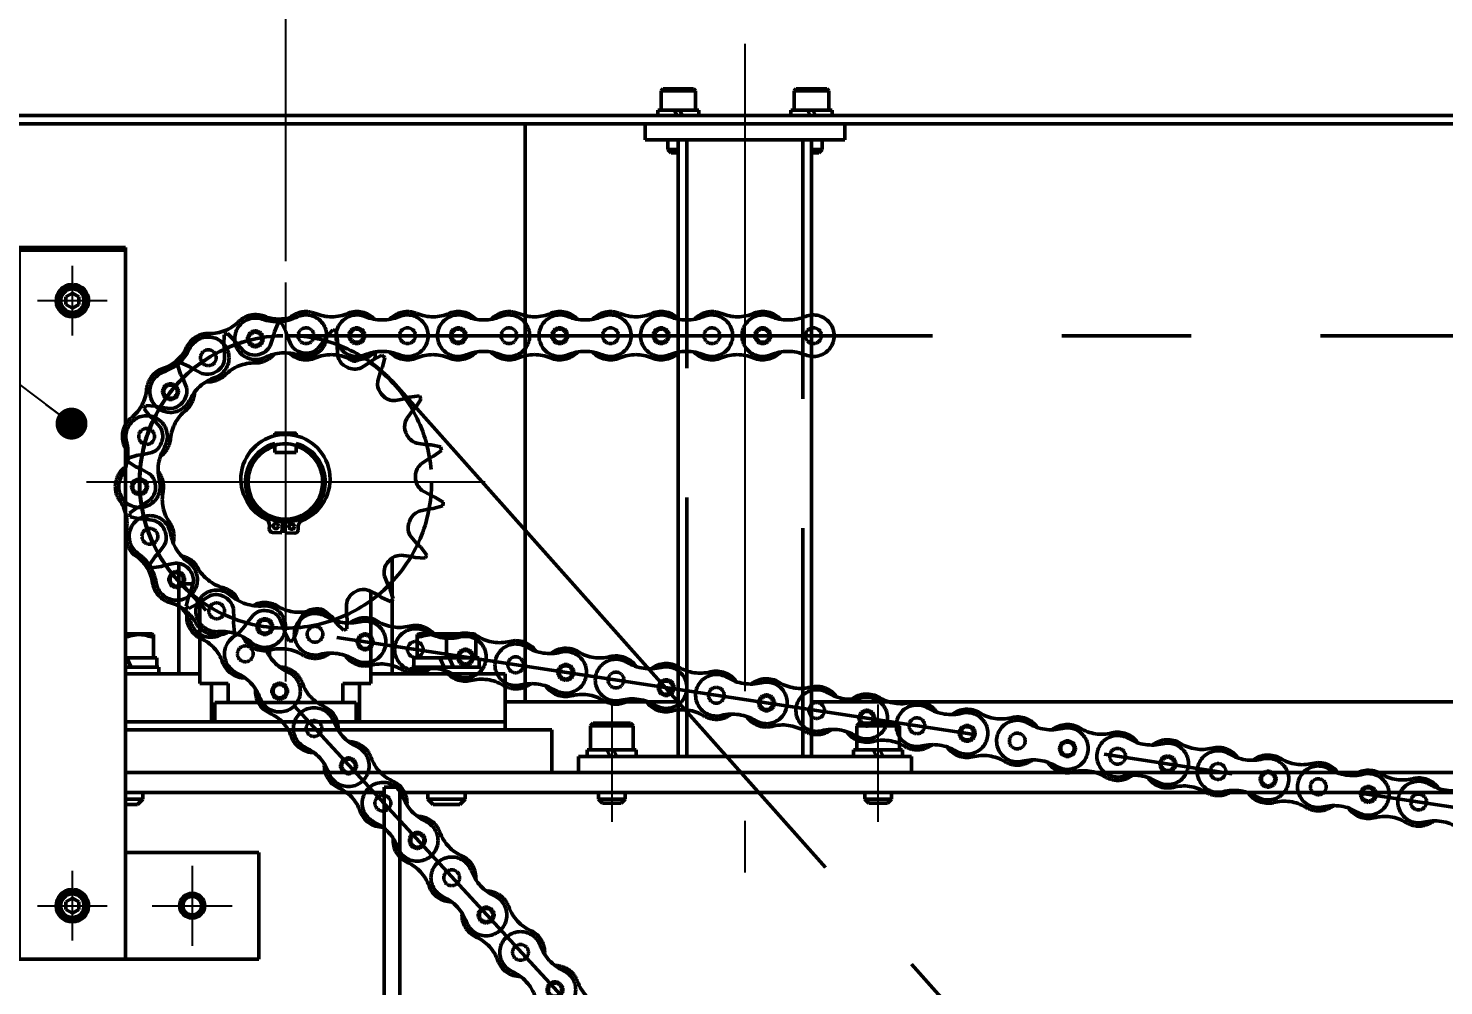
# Model space of a CAD drawing. Header units: millimetres. Extents: x -993 to 13147, y -7260 to 4342.
# Drawn here: x 4308 to 4839, y -6016 to -5657 of the extents above; entities that cross this region are included whole.
import ezdxf

# ---------------------------------------------------------------- set-up
doc = ezdxf.new("R2010")
doc.units = ezdxf.units.MM
doc.header["$LTSCALE"] = 7.649257
for name, pattern in [('CENTER', [50.8, 31.75, -6.35, 6.35, -6.35]), ('DASHED', [19.05, 12.7, -6.35]), ('PHANTOM', [63.5, 31.75, -6.35, 6.35, -6.35, 6.35, -6.35])]:
    doc.linetypes.add(name, pattern=pattern)
for name, color, linetype in [('NoLayerName_001', 7, 'Continuous'), ('NoLayerName_002', 7, 'Continuous'), ('NoLayerName_003', 7, 'Continuous')]:
    doc.layers.add(name, color=color, linetype=linetype)
doc.styles.get("Standard").update_dxf_attribs({"font": 'txt', "bigfont": 'extfont2'})
doc.dimstyles.get("Standard").update_dxf_attribs({"dimtxt": 2.5, "dimasz": 2.5, "dimexe": 1.25, "dimexo": 0.625, "dimtad": 1, "dimzin": 0, "dimdsep": 46, "dimtxsty": 'Standard', "dimcen": 2.5, "dimadec": 0, "dimazin": 0, "dimtfac": 0.75, "dimtmove": 0, "dimatfit": 3, "dimfxl": 1, "dimarcsym": 0})

# ---------------------------------------------------------------- blocks, each defined once
blk = doc.blocks.new('_OPEN30')
at = {"color": 0, "linetype": 'ByBlock', "lineweight": -2}
for p, q in [((-1, 0.267949), (0, 0)), ((0, 0), (-1, -0.267949)), ((0, 0), (-1, 0))]:
    blk.add_line(p, q, dxfattribs=at)
blk = doc.blocks.new('*D1586')
at = {"layer": 'Defpoints', "color": 0}
for p in [(4404.55, -5493.27), (4404.55, -5752.44), (5404.59, -5752.44)]:
    blk.add_point(p, dxfattribs=at)
at = {"layer": 'NoLayerName_001', "color": 0, "linetype": 'Continuous', "lineweight": 25}
for p, q in [((4404.55, -5744.44), (4404.55, -5485.27)), ((5404.59, -5744.44), (5404.59, -5485.27)), ((5380.59, -5493.27), (4428.55, -5493.27))]:
    blk.add_line(p, q, dxfattribs=at)
at = {"layer": 'NoLayerName_001', "color": 0, "lineweight": 25, "xscale": 24, "yscale": 24, "zscale": 24, "rotation": 180}
blk.add_blockref('_OPEN30', (4404.55, -5493.27), dxfattribs=at)
at = {"layer": 'NoLayerName_001', "color": 0, "lineweight": 25, "xscale": 24, "yscale": 24, "zscale": 24}
blk.add_blockref('_OPEN30', (5404.59, -5493.27), dxfattribs=at)
at = {"layer": 'NoLayerName_001', "color": 2, "lineweight": 50, "insert": (4904.57, -5461.27), "char_height": 48, "attachment_point": 5}
blk.add_mtext('\\W0.8000;\\T0.8750;1000', dxfattribs=at)
blk = doc.blocks.new('*D1587')
at = {"layer": 'Defpoints', "color": 0}
for p in [(4404.55, -5575.87), (4404.55, -5752.44), (4871.51, -6268.7)]:
    blk.add_point(p, dxfattribs=at)
at = {"layer": 'NoLayerName_001', "color": 0, "linetype": 'Continuous', "lineweight": 25}
for p, q in [((4404.55, -5744.44), (4404.55, -5567.87)), ((4871.51, -6260.7), (4871.51, -5567.87)), ((4847.51, -5575.87), (4428.55, -5575.87))]:
    blk.add_line(p, q, dxfattribs=at)
at = {"layer": 'NoLayerName_001', "color": 0, "lineweight": 25, "xscale": 24, "yscale": 24, "zscale": 24, "rotation": 180}
blk.add_blockref('_OPEN30', (4404.55, -5575.87), dxfattribs=at)
at = {"layer": 'NoLayerName_001', "color": 0, "lineweight": 25, "xscale": 24, "yscale": 24, "zscale": 24}
blk.add_blockref('_OPEN30', (4871.51, -5575.87), dxfattribs=at)
at = {"layer": 'NoLayerName_001', "color": 2, "lineweight": 50, "insert": (4638.03, -5531.29), "char_height": 48, "attachment_point": 5}
blk.add_mtext('\\W0.8000;\\T0.8750;(467)', dxfattribs=at)
blk = doc.blocks.new('JZB_0811')
at = {"layer": 'NoLayerName_001', "color": 7, "linetype": 'Continuous', "lineweight": 50}
for p, q in [((5.72, 12.19), (5.72, 11.09)), ((6.48, 12.19), (6.48, 11.09)), ((7.22, 12.1), (7.22, 10.97))]:
    blk.add_line(p, q, dxfattribs=at)
blk.add_arc((6.1, 6.1), 6.1, 93.6111, 86.3889, dxfattribs=at)
blk = doc.blocks.new('JZB_0812')
at = {"layer": 'NoLayerName_001', "color": 7, "linetype": 'Continuous', "lineweight": 50}
for p, q in [((5, 7.86), (2.52, 6.43)), ((2.52, 6.43), (2.52, 3.57)), ((7.48, 6.43), (5, 7.86)), ((7.48, 3.57), (7.48, 6.43)), ((2.52, 3.57), (5, 2.14)), ((5, 2.14), (7.48, 3.57))]:
    blk.add_line(p, q, dxfattribs=at)
for radius in [5, 4.4]:
    blk.add_circle((5, 5), radius, dxfattribs=at)
blk = doc.blocks.new('JZB_0825')
at = {"layer": 'NoLayerName_001', "color": 7, "linetype": 'Continuous', "lineweight": 50}
for p, q in [((25, 237.3), (25, 243.3)), ((25, 243.3), (100, 243.3)), ((100, 243.3), (100, 237.3)), ((25, 237.3), (100, 237.3)), ((37.5, 6), (37.5, 237.3)), ((87.5, 237.3), (87.5, 6)), ((0, 0), (0, 6)), ((125, 6), (0, 6)), ((125, 6), (125, 0))]:
    blk.add_line(p, q, dxfattribs=at)
at = {"layer": 'NoLayerName_001', "color": 3, "linetype": 'DASHED', "lineweight": 50}
for p, q in [((40.7, 6), (40.7, 237.3)), ((84.3, 237.3), (84.3, 6))]:
    blk.add_line(p, q, dxfattribs=at)
blk = doc.blocks.new('JZB_0826')
at = {"layer": 'NoLayerName_001', "color": 7, "linetype": 'Continuous', "lineweight": 50}
for q in [(0, 3), (142.5, 0)]:
    blk.add_line((142.5, 3), q, dxfattribs=at)
blk = doc.blocks.new('JZB_0828')
at = {"layer": 'NoLayerName_001', "color": 7, "linetype": 'Continuous', "lineweight": 50}
for p, q in [((0, 2.5), (0, 0)), ((7.34, 2.5), (0, 2.5)), ((8.56, 0), (7.34, 2.5)), ((18.4, 2.5), (9.84, 2.5)), ((9.84, 2.5), (11.06, 0)), ((18.4, 0), (18.4, 2.5))]:
    blk.add_line(p, q, dxfattribs=at)
blk = doc.blocks.new('JZB_0829')
at = {"layer": 'NoLayerName_001', "color": 7, "linetype": 'Continuous', "lineweight": 50}
for p, q in [((0, 2.5), (0, 0)), ((7.34, 2.5), (0, 2.5)), ((8.56, 0), (7.34, 2.5)), ((18.4, 2.5), (9.84, 2.5)), ((9.84, 2.5), (11.06, 0)), ((18.4, 0), (18.4, 2.5))]:
    blk.add_line(p, q, dxfattribs=at)
blk = doc.blocks.new('JZB_0830')
at = {"layer": 'NoLayerName_001', "color": 7, "linetype": 'Continuous', "lineweight": 50}
for p, q in [((1, 30), (0, 29)), ((16, 29), (0, 29)), ((0, 29), (0, 20)), ((15, 30), (1, 30)), ((16, 29), (15, 30)), ((16, 20), (16, 29)), ((6.14, 20), (8.64, 20)), ((3, 3.78), (3, 1.5)), ((13, 1.5), (3, 1.5)), ((3, 1.5), (4.5, 0)), ((11.5, 0), (4.5, 0)), ((11.5, 0), (13, 1.5)), ((13, 1.5), (13, 3.78))]:
    blk.add_line(p, q, dxfattribs=at)
blk = doc.blocks.new('JZB_0831')
at = {"layer": 'NoLayerName_001', "color": 7, "linetype": 'Continuous', "lineweight": 50}
for p, q in [((1, 30), (0, 29)), ((16, 29), (0, 29)), ((0, 29), (0, 20)), ((15, 30), (1, 30)), ((16, 29), (15, 30)), ((16, 20), (16, 29)), ((6.14, 20), (8.64, 20)), ((3, 3.78), (3, 1.5)), ((13, 1.5), (3, 1.5)), ((3, 1.5), (4.5, 0)), ((11.5, 0), (4.5, 0)), ((11.5, 0), (13, 1.5)), ((13, 1.5), (13, 3.78))]:
    blk.add_line(p, q, dxfattribs=at)
blk = doc.blocks.new('JZB_0834')
at = {"layer": 'NoLayerName_001', "color": 7, "linetype": 'Continuous', "lineweight": 50}
for p, q in [((0, 3.5), (11.35, 3.5)), ((0, 3.5), (1.71, 0)), ((11.35, 0), (11.35, 3.5))]:
    blk.add_line(p, q, dxfattribs=at)
blk = doc.blocks.new('JZB_0835')
at = {"layer": 'NoLayerName_001', "color": 7, "linetype": 'Continuous', "lineweight": 50}
for p, q in [((12.5, 2.5), (0, 2.5)), ((12.5, 0), (12.5, 2.5))]:
    blk.add_line(p, q, dxfattribs=at)
blk = doc.blocks.new('JZB_0836')
at = {"layer": 'NoLayerName_001', "color": 7, "linetype": 'Continuous', "lineweight": 50}
for p, q in [((0, 3.5), (0, 0)), ((0, 3.5), (1.25, 3.5)), ((11.35, 0), (9.65, 3.5)), ((13.15, 3.5), (14.85, 0)), ((23.25, 3.5), (24.5, 3.5)), ((24.5, 0), (24.5, 3.5))]:
    blk.add_line(p, q, dxfattribs=at)
blk = doc.blocks.new('JZB_0837')
at = {"layer": 'NoLayerName_001', "color": 7, "linetype": 'Continuous', "lineweight": 50}
for p, q in [((26, 2.5), (0, 2.5)), ((0, 2.5), (0, 0)), ((26, 0), (26, 2.5))]:
    blk.add_line(p, q, dxfattribs=at)
blk = doc.blocks.new('JZB_0838')
at = {"layer": 'NoLayerName_001', "color": 7, "linetype": 'Continuous', "lineweight": 50}
for p, q in [((0.5, 64), (0, 63.71)), ((0.5, 64), (21.5, 64)), ((22, 63.71), (21.5, 64)), ((0, 63.71), (0, 55)), ((11, 55), (11, 62.73)), ((22, 63.71), (22, 55)), ((0, 55), (22, 55)), ((4, 4.28), (4, 2)), ((18, 2), (4, 2)), ((4, 2), (6, 0)), ((16, 0), (18, 2)), ((18, 2), (18, 4.28)), ((16, 0), (6, 0))]:
    blk.add_line(p, q, dxfattribs=at)
at = {"layer": 'NoLayerName_001', "color": 7, "linetype": 'Continuous', "lineweight": 50, "start_tangent": (0.986522, 0.163628), "end_tangent": (0.982196, -0.187857)}
for points in [[(0, 62.73), (5.89, 63.71), (11, 62.73)], [(11, 62.73), (16.89, 63.71), (22, 62.73)]]:
    blk.add_spline(points, degree=3, dxfattribs=at)
blk = doc.blocks.new('JZB_0839')
at = {"layer": 'NoLayerName_001', "color": 7, "linetype": 'Continuous', "lineweight": 50}
for p, q in [((0.5, 64), (10.5, 64)), ((11, 63.71), (10.5, 64)), ((11, 55), (11, 63.71)), ((0.5, 55), (0.9, 55)), ((7, 2), (0.5, 2)), ((5, 0), (7, 2)), ((7, 2), (7, 4.28)), ((0.5, 0), (5, 0))]:
    blk.add_line(p, q, dxfattribs=at)
at = {"layer": 'NoLayerName_001', "color": 7, "linetype": 'Continuous', "lineweight": 50, "start_tangent": (0.986522, 0.163628), "end_tangent": (0.982196, -0.187857)}
blk.add_spline([(0, 62.73), (5.89, 63.71), (11, 62.73)], degree=3, dxfattribs=at)
blk = doc.blocks.new('JZB_0848')
at = {"layer": 'NoLayerName_001', "color": 7, "linetype": 'Continuous', "lineweight": 50}
for p, q in [((5.72, 12.19), (5.72, 11.09)), ((6.48, 12.19), (6.48, 11.09)), ((7.22, 12.1), (7.22, 10.97))]:
    blk.add_line(p, q, dxfattribs=at)
blk.add_arc((6.1, 6.1), 6.1, 93.6111, 86.3889, dxfattribs=at)
blk = doc.blocks.new('JZB_0849')
at = {"layer": 'NoLayerName_001', "color": 7, "linetype": 'Continuous', "lineweight": 50}
for p, q in [((5, 7.86), (2.52, 6.43)), ((2.52, 6.43), (2.52, 3.57)), ((7.48, 6.43), (5, 7.86)), ((7.48, 3.57), (7.48, 6.43)), ((2.52, 3.57), (5, 2.14)), ((5, 2.14), (7.48, 3.57))]:
    blk.add_line(p, q, dxfattribs=at)
for radius in [5, 4.4]:
    blk.add_circle((5, 5), radius, dxfattribs=at)
blk = doc.blocks.new('JZB_0850')
at = {"layer": 'NoLayerName_001', "color": 7, "linetype": 'Continuous', "lineweight": 50}
for p, q in [((10, 267), (10, 0)), ((10, 267), (50, 267)), ((50, 266), (10, 266)), ((50, 267), (50, 0)), ((0, 0), (0, 40)), ((0, 40), (10, 40)), ((50, 40), (100, 40)), ((100, 40), (100, 0)), ((100, 0), (0, 0))]:
    blk.add_line(p, q, dxfattribs=at)
blk = doc.blocks.new('JZB_0851')
at = {"layer": 'NoLayerName_001', "color": 7, "linetype": 'Continuous', "lineweight": 50}
for p, q in [((210, 783.5), (50, 783.5)), ((210, 767.5), (210, 783.5)), ((690, 767.5), (50, 767.5)), ((147, 760), (50, 760)), ((147, 673.03), (147, 761.97)), ((153, 761.97), (147, 761.97)), ((153, 673.03), (153, 761.97)), ((690, 760), (153, 760))]:
    blk.add_line(p, q, dxfattribs=at)
blk = doc.blocks.new('JZB_0854')
at = {"layer": 'NoLayerName_001', "color": 7, "linetype": 'Continuous', "lineweight": 50}
blk.add_circle((3.5, 3.5), 3.5, dxfattribs=at)
blk = doc.blocks.new('JZB_0863')
at = {"layer": 'NoLayerName_001', "color": 7, "linetype": 'Continuous', "lineweight": 50}
for p, q in [((0, 220), (1442.63, 220)), ((0, 216.8), (245, 216.8)), ((200, 216.8), (200, 0)), ((900, 216.8), (320, 216.8)), ((257.5, 0), (192.5, 0)), ((307.5, 0), (690, 0))]:
    blk.add_line(p, q, dxfattribs=at)
blk = doc.blocks.new('JZB_0868')
at = {"layer": 'NoLayerName_001', "color": 7, "linetype": 'Continuous', "lineweight": 50}
for p, q in [((0.8, 24), (0, 23.2)), ((13, 23.2), (0, 23.2)), ((0, 23.2), (0, 16)), ((12.2, 24), (0.8, 24)), ((13, 23.2), (12.2, 24)), ((13, 16), (13, 23.2)), ((5.01, 16), (7.01, 16)), ((10.5, 1.25), (6.5, 1.25)), ((6.5, 0), (9.25, 0)), ((9.25, 0), (10.5, 1.25)), ((10.5, 1.25), (10.5, 4.8))]:
    blk.add_line(p, q, dxfattribs=at)
blk = doc.blocks.new('JZB_0869')
at = {"layer": 'NoLayerName_001', "color": 7, "linetype": 'Continuous', "lineweight": 50}
for p, q in [((0, 2), (0, 0)), ((6.21, 2), (0, 2)), ((7.19, 0), (6.21, 2)), ((15.4, 2), (8.21, 2)), ((8.21, 2), (9.19, 0)), ((15.4, 0), (15.4, 2))]:
    blk.add_line(p, q, dxfattribs=at)
blk = doc.blocks.new('JZB_0870')
at = {"layer": 'NoLayerName_001', "color": 7, "linetype": 'Continuous', "lineweight": 50}
for p, q in [((0.8, 24), (0, 23.2)), ((13, 23.2), (0, 23.2)), ((0, 23.2), (0, 16)), ((12.2, 24), (0.8, 24)), ((13, 23.2), (12.2, 24)), ((13, 16), (13, 23.2)), ((5.01, 16), (7.01, 16)), ((2.5, 4.8), (2.5, 1.25)), ((6.5, 1.25), (2.5, 1.25)), ((2.5, 1.25), (3.75, 0)), ((3.75, 0), (6.5, 0))]:
    blk.add_line(p, q, dxfattribs=at)
blk = doc.blocks.new('JZB_0871')
at = {"layer": 'NoLayerName_001', "color": 7, "linetype": 'Continuous', "lineweight": 50}
for p, q in [((0, 2), (0, 0)), ((6.21, 2), (0, 2)), ((7.19, 0), (6.21, 2)), ((15.4, 2), (8.21, 2)), ((8.21, 2), (9.19, 0)), ((15.4, 0), (15.4, 2))]:
    blk.add_line(p, q, dxfattribs=at)
blk = doc.blocks.new('JZB_0872')
at = {"layer": 'NoLayerName_003', "color": 7, "linetype": 'Continuous', "lineweight": 50}
for p, q in [((55.08, 115.97), (56.47, 119.39)), ((57.8, 119.43), (59.44, 116.12)), ((36.09, 111.15), (36.23, 114.84)), ((37.47, 115.34), (40.13, 112.79)), ((40.13, 112.79), (40.96, 111.62)), ((40.96, 111.62), (43.71, 108.67)), ((53.49, 110.75), (54.79, 114.57)), ((54.79, 114.57), (55.08, 115.97)), ((59.44, 116.12), (59.82, 114.74)), ((59.82, 114.74), (61.39, 111.03)), ((71.29, 109.64), (73.82, 112.78)), ((73.82, 112.78), (74.57, 114)), ((74.57, 114), (77.05, 116.74)), ((78.32, 116.32), (78.72, 112.65)), ((78.72, 112.65), (78.6, 111.23)), ((36.3, 109.74), (36.09, 111.15)), ((36.38, 105.71), (36.3, 109.74)), ((43.71, 108.67), (44.95, 107.87)), ((48.81, 107.42), (49.34, 107.53)), ((61.39, 111.03), (62.28, 109.86)), ((65.75, 108.11), (66.29, 108.03)), ((78.6, 111.23), (78.81, 107.2)), ((78.81, 107.2), (79.25, 105.8)), ((92.21, 105.49), (95.47, 107.21)), ((96.53, 106.39), (95.65, 102.8)), ((19.89, 100.13), (18.77, 103.64)), ((19.76, 104.54), (23.14, 103.05)), ((23.14, 103.05), (24.31, 102.24)), ((24.31, 102.24), (27.9, 100.4)), ((33.12, 100.97), (33.59, 101.26)), ((81.91, 102.97), (82.39, 102.71)), ((87.64, 102.51), (91.09, 104.6)), ((91.09, 104.6), (92.21, 105.49)), ((95.05, 101.5), (93.87, 97.65)), ((95.65, 102.8), (95.05, 101.5)), ((20.58, 98.87), (19.89, 100.13)), ((22.03, 95.11), (20.58, 98.87)), ((27.9, 100.4), (29.34, 100.08)), ((93.87, 97.65), (93.8, 96.17)), ((95.33, 92.61), (95.7, 92.2)), ((100.57, 90.22), (104.52, 91)), ((104.52, 91), (105.87, 91.45)), ((105.87, 91.45), (109.53, 91.95)), ((110.24, 90.82), (108.19, 87.75)), ((8.45, 84.23), (6.18, 87.15)), ((6.81, 88.33), (10.49, 88.09)), ((10.49, 88.09), (11.88, 87.73)), ((11.88, 87.73), (15.88, 87.23)), ((15.88, 87.23), (17.34, 87.42)), ((20.59, 89.55), (20.93, 89.98)), ((107.19, 86.73), (104.76, 83.52)), ((108.19, 87.75), (107.19, 86.73)), ((9.52, 83.29), (8.45, 84.23)), ((12.17, 80.25), (9.52, 83.29)), ((104.76, 83.52), (104.19, 82.16)), ((12.72, 74.53), (12.89, 75.05)), ((104.41, 78.28), (104.61, 77.77)), ((0.19, 68.67), (3.73, 69.7)), ((3.73, 69.7), (5.15, 69.84)), ((5.15, 69.84), (9.08, 70.74)), ((9.08, 70.74), (10.39, 71.42)), ((108.51, 74.25), (112.49, 73.63)), ((112.49, 73.63), (113.92, 73.59)), ((114.83, 69.32), (113.54, 68.71)), ((113.92, 73.59), (117.53, 72.81)), ((117.8, 71.5), (114.83, 69.32)), ((3.12, 65.38), (0, 67.35)), ((4.46, 64.86), (3.12, 65.38)), ((7.98, 62.91), (4.46, 64.86)), ((110.15, 66.52), (109.15, 65.43)), ((113.54, 68.71), (110.15, 66.52)), ((108.03, 61.71), (108.05, 61.16)), ((8.34, 52.92), (9.34, 54)), ((10.46, 57.72), (10.44, 58.27)), ((110.5, 56.52), (114.03, 54.58)), ((114.03, 54.58), (115.36, 54.05)), ((115.36, 54.05), (118.49, 52.09)), ((0.69, 47.93), (3.66, 50.11)), ((3.66, 50.11), (4.95, 50.73)), ((4.95, 50.73), (8.34, 52.92)), ((109.41, 48.7), (108.1, 48.02)), ((113.34, 49.6), (109.41, 48.7)), ((114.76, 49.73), (113.34, 49.6)), ((118.3, 50.77), (114.76, 49.73)), ((4.57, 45.84), (0.96, 46.62)), ((6, 45.81), (4.57, 45.84)), ((9.98, 45.19), (6, 45.81)), ((105.77, 44.91), (105.6, 44.38)), ((13.73, 35.91), (14.3, 37.28)), ((14.08, 41.15), (13.88, 41.66)), ((106.32, 39.18), (108.97, 36.15)), ((10.3, 31.68), (11.3, 32.7)), ((11.3, 32.7), (13.73, 35.91)), ((102.61, 32.2), (101.15, 32.01)), ((106.61, 31.71), (102.61, 32.2)), ((108.97, 36.15), (110.04, 35.2)), ((110.04, 35.2), (112.31, 32.28)), ((8.25, 28.61), (10.3, 31.68)), ((12.61, 27.98), (8.96, 27.48)), ((13.97, 28.44), (12.61, 27.98)), ((17.92, 29.21), (13.97, 28.44)), ((23.16, 26.83), (22.79, 27.24)), ((97.9, 29.89), (97.56, 29.45)), ((108, 31.35), (106.61, 31.71)), ((111.68, 31.11), (108, 31.35)), ((23.43, 17.93), (24.62, 21.78)), ((24.62, 21.78), (24.69, 23.26)), ((96.46, 24.32), (97.91, 20.56)), ((21.96, 13.05), (22.84, 16.63)), ((22.84, 16.63), (23.43, 17.93)), ((30.85, 16.92), (27.4, 14.84)), ((36.58, 16.47), (36.09, 16.73)), ((85.37, 18.46), (84.9, 18.17)), ((90.59, 19.03), (89.15, 19.35)), ((94.18, 17.19), (90.59, 19.03)), ((95.35, 16.38), (94.18, 17.19)), ((98.73, 14.9), (95.35, 16.38)), ((97.91, 20.56), (98.6, 19.31)), ((98.6, 19.31), (99.72, 15.79)), ((26.28, 13.95), (23.01, 12.22)), ((27.4, 14.84), (26.28, 13.95)), ((39.68, 12.23), (39.24, 13.64)), ((39.89, 8.2), (39.68, 12.23)), ((52.74, 11.32), (52.19, 11.4)), ((69.68, 12.02), (69.15, 11.9)), ((74.78, 10.76), (73.54, 11.56)), ((77.53, 7.81), (74.78, 10.76)), ((82.11, 13.73), (82.19, 9.7)), ((39.77, 6.78), (39.89, 8.2)), ((40.17, 3.11), (39.77, 6.78)), ((43.92, 5.43), (41.44, 2.7)), ((44.67, 6.65), (43.92, 5.43)), ((47.2, 9.79), (44.67, 6.65)), ((57.1, 8.4), (56.21, 9.57)), ((58.67, 4.69), (57.1, 8.4)), ((65, 8.68), (63.7, 4.87)), ((78.36, 6.65), (77.53, 7.81)), ((81.02, 4.09), (78.36, 6.65)), ((82.19, 9.7), (82.4, 8.28)), ((82.4, 8.28), (82.26, 4.59)), ((59.05, 3.31), (58.67, 4.69)), ((60.69, 0), (59.05, 3.31)), ((63.41, 3.47), (62.02, 0.05)), ((63.7, 4.87), (63.41, 3.47))]:
    blk.add_line(p, q, dxfattribs=at)
for centre, radius, start, end in [((59.24, 59.72), 59.73, 91.3817, 92.6612), ((59.24, 59.72), 59.73, 111.3817, 112.6612), ((59.24, 59.72), 59.73, 71.3817, 72.6612), ((47.55, 113.31), 6.02, 244.4265, 282.0215), ((48.09, 113.42), 6.02, 282.0215, 333.6881), ((66.59, 114.08), 6.02, 224.4265, 262.0215), ((67.13, 114), 6.02, 262.0215, 313.6881), ((59.24, 59.72), 59.73, 51.3817, 52.6612), ((59.24, 59.72), 59.73, 131.3817, 132.6612), ((29.93, 106.08), 6.02, 264.4265, 302.0215), ((30.39, 106.37), 6.02, 302.0215, 353.6881), ((84.73, 108.29), 6.02, 204.4265, 242.0215), ((85.22, 108.03), 6.02, 242.0215, 293.6881), ((99.81, 96.64), 6.02, 184.4265, 222.0215), ((16.18, 93.69), 6.02, 322.0215, 13.6881), ((100.18, 96.23), 6.02, 222.0215, 273.6881), ((59.24, 59.72), 59.73, 31.3817, 32.6612), ((59.24, 59.72), 59.73, 151.3817, 152.6612), ((15.84, 93.25), 6.02, 284.4265, 322.0215), ((7.16, 76.91), 6.02, 342.0215, 33.6881), ((109.99, 80.54), 6.02, 164.4265, 202.0215), ((6.99, 76.39), 6.02, 304.4265, 342.0215), ((110.2, 80.03), 6.02, 202.0215, 253.6881), ((59.24, 59.72), 59.73, 11.3817, 12.6612), ((59.24, 59.72), 59.73, 171.3817, 172.6612), ((114.05, 61.93), 6.02, 144.4265, 182.0215), ((4.42, 58.06), 6.02, 2.0215, 53.6881), ((114.07, 61.38), 6.02, 182.0215, 233.6881), ((4.44, 57.51), 6.02, 324.4265, 2.0215), ((59.24, 59.72), 59.73, 191.3817, 192.6612), ((111.5, 43.05), 6.02, 124.4265, 162.0215), ((59.24, 59.72), 59.73, 351.3817, 352.6612), ((8.29, 39.41), 6.02, 22.0215, 73.6881), ((111.33, 42.52), 6.02, 162.0215, 213.6881), ((8.5, 38.89), 6.02, 344.4265, 22.0215), ((102.65, 26.18), 6.02, 104.4265, 142.0215), ((59.24, 59.72), 59.73, 331.3817, 332.6612), ((59.24, 59.72), 59.73, 211.3817, 212.6612), ((18.31, 23.2), 6.02, 42.0215, 93.6881), ((18.68, 22.79), 6.02, 4.4265, 42.0215), ((102.31, 25.75), 6.02, 142.0215, 193.6881), ((33.27, 11.41), 6.02, 62.0215, 113.6881), ((33.75, 11.15), 6.02, 24.4265, 62.0215), ((88.1, 13.06), 6.02, 122.0215, 173.6881), ((88.56, 13.36), 6.02, 84.4265, 122.0215), ((59.24, 59.72), 59.73, 231.3817, 232.6612), ((51.36, 5.43), 6.02, 82.0215, 133.6881), ((51.9, 5.36), 6.02, 44.4265, 82.0215), ((70.4, 6.01), 6.02, 102.0215, 153.6881), ((70.94, 6.13), 6.02, 64.4265, 102.0215), ((59.24, 59.72), 59.73, 311.3817, 312.6612), ((59.24, 59.72), 59.73, 251.3817, 252.6612), ((59.24, 59.72), 59.73, 271.3817, 272.6612), ((59.24, 59.72), 59.73, 291.3817, 292.6612)]:
    blk.add_arc(centre, radius, start, end, dxfattribs=at)
at = {"layer": 'NoLayerName_003', "color": 4, "linetype": 'CENTER', "lineweight": 50}
blk.add_arc((59.39, 59.73), 54.85, 91.2376, 226.9669, dxfattribs=at)
blk = doc.blocks.new('JZB_0873')
at = {"layer": 'NoLayerName_003', "color": 7, "linetype": 'Continuous', "lineweight": 50}
for p, q in [((20, 59.41), (20, 18)), ((100, 47.4), (100, 61.43)), ((25.3, 51.81), (20, 51.81)), ((92.1, 48.93), (92.1, 14.4)), ((27.9, 45.14), (27.9, 14.4)), ((100, 18), (100, 45.64)), ((0, 18), (27.9, 18)), ((92.1, 18), (142.5, 18)), ((142.5, 18), (142.5, 0)), ((27.9, 14.4), (38.5, 14.4)), ((32.25, 14.4), (32.25, 0)), ((38.5, 14.4), (38.5, 7.2)), ((81.5, 14.4), (81.5, 7.2)), ((92.1, 14.4), (81.5, 14.4)), ((87.75, 14.4), (87.75, 0)), ((33.5, 7.2), (33.5, 0)), ((33.5, 7.2), (86.5, 7.2)), ((86.5, 0), (86.5, 7.2))]:
    blk.add_line(p, q, dxfattribs=at)
blk = doc.blocks.new('JZB_0932')
at = {"layer": 'NoLayerName_001', "color": 4, "linetype": 'CENTER', "lineweight": 25}
for p, q in [((15, 30), (15, 0)), ((0, 15), (30, 15))]:
    blk.add_line(p, q, dxfattribs=at)
at = {"layer": 'NoLayerName_001', "color": 7, "linetype": 'Continuous', "lineweight": 25}
blk.add_circle((15, 15), 5, dxfattribs=at)
at = {"layer": 'NoLayerName_001', "color": 7, "linetype": 'Continuous', "lineweight": 50}
blk.add_circle((15, 15), 4.19, dxfattribs=at)
blk = doc.blocks.new('JZB_0960')
at = {"layer": 'NoLayerName_002', "color": 7, "linetype": 'Continuous', "lineweight": 50}
for p, q in [((11, 26), (11, 29.46)), ((19, 26), (19, 29.46)), ((11, 26), (19, 26))]:
    blk.add_line(p, q, dxfattribs=at)
for radius, start, end in [(15, 105.466, 74.534), (14, 106.6015, 73.3985)]:
    blk.add_arc((15, 15), radius, start, end, dxfattribs=at)
blk = doc.blocks.new('JZB_0961')
at = {"layer": 'NoLayerName_001', "color": 4, "linetype": 'CENTER', "lineweight": 50}
for p, q in [((101.18, 600.32), (563.78, 81.31)), ((491.45, 15.71), (22.72, 523.6))]:
    blk.add_line(p, q, dxfattribs=at)
blk.add_arc((60.23, 563.82), 54.85, 41.7112, 85.8659, dxfattribs=at)
at = {"layer": 'NoLayerName_003', "color": 3, "linetype": 'PHANTOM', "lineweight": 50}
for p, q in [((64.46, 491.31), (64.45, 491.32)), ((90.3, 463.31), (90.29, 463.32)), ((116.14, 435.32), (116.13, 435.33)), ((141.98, 407.32), (141.97, 407.33)), ((167.82, 379.32), (167.81, 379.33))]:
    blk.add_line(p, q, dxfattribs=at)
for centre, radius in [((44.9, 499.17), 2.98), ((57.82, 485.17), 2.98), ((57.82, 485.17), 2.48), ((70.74, 471.17), 2.98), ((83.66, 457.17), 2.98), ((83.66, 457.17), 2.48), ((96.58, 443.17), 2.98), ((109.5, 429.17), 2.98), ((109.5, 429.17), 2.48), ((122.42, 415.17), 2.98), ((135.34, 401.17), 2.98), ((135.34, 401.17), 2.48), ((148.26, 387.17), 2.98), ((161.18, 373.17), 2.98), ((161.18, 373.17), 2.48)]:
    blk.add_circle(centre, radius, dxfattribs=at)
for centre, radius, start, end in [((48.82, 617.39), 9.05, 68.6527, 103.6947), ((57.69, 640.08), 15.31, 248.6527, 285.1473), ((31.17, 610.35), 9.05, 82.42, 123.1623), ((9.12, 620.72), 15.31, 288.6526, 330.4413), ((85.95, 612), 7.8, 342.3801, 3.202), ((16.91, 597.64), 9.05, 108.6526, 143.6628), ((85.98, 611.99), 2.98, 221.7414, 303.9288), ((9.03, 543.39), 9.05, 162.366, 176.5344), ((9.03, 543.39), 9.05, 183.4656, 203.1617), ((-5, 523.48), 15.31, 8.6523, 50.3964), ((19.08, 527.15), 9.05, 188.6523, 223.6174), ((8.76, 504.71), 16.9, 20.061, 45.1996), ((31.96, 513.18), 9.05, 175.4271, 245.7857), ((31.96, 513.18), 7.8, 200.061, 299.3557), ((21.97, 490.97), 15.31, 19.6234, 65.7857), ((44.92, 499.15), 7.8, 110.5937, 245.3244), ((68.12, 507.63), 16.9, 205.4952, 245.3244), ((44.92, 499.15), 9.05, 355.451, 8.4834), ((44.92, 499.15), 9.05, 199.6234, 269.9582), ((57.8, 485.18), 9.05, 42.7046, 89.9582), ((34.61, 476.7), 16.9, 20.0847, 65.3244), ((57.8, 485.18), 7.8, 200.0847, 65.3244), ((57.81, 485.17), 9.05, 19.6234, 42.7046), ((57.8, 485.18), 9.05, 175.451, 245.7857), ((80.76, 493.35), 15.31, 199.6234, 246.7192), ((70.76, 471.15), 7.8, 20.0847, 245.3244), ((70.76, 471.15), 9.05, 355.451, 64.1192), ((47.81, 462.97), 15.31, 19.6234, 65.7857), ((93.96, 479.63), 16.9, 200.0847, 245.3244), ((70.76, 471.15), 9.05, 199.6234, 269.9582), ((60.45, 448.7), 16.9, 20.0847, 65.3244), ((83.64, 457.19), 7.8, 200.0847, 65.3244), ((83.64, 457.19), 9.05, 42.7046, 89.9582), ((83.65, 457.18), 9.05, 19.6234, 42.7046), ((83.64, 457.19), 9.05, 175.451, 245.7857), ((106.6, 465.36), 15.31, 199.6234, 246.7192), ((73.65, 434.97), 15.31, 19.6234, 65.7857), ((96.6, 443.15), 7.8, 20.0847, 245.3244), ((96.6, 443.15), 9.05, 355.451, 64.1192), ((119.8, 451.63), 16.9, 200.0847, 245.3244), ((96.6, 443.15), 9.05, 199.6234, 269.9582), ((86.29, 420.71), 16.9, 20.0847, 65.3244), ((109.48, 429.19), 7.8, 200.0847, 65.3244), ((109.48, 429.19), 9.05, 42.7046, 89.9582), ((109.49, 429.18), 9.05, 19.6234, 42.7046), ((132.44, 437.36), 15.31, 199.6234, 246.7192), ((109.48, 429.19), 9.05, 175.451, 245.7857), ((99.49, 406.97), 15.31, 19.6234, 65.7857), ((122.44, 415.15), 7.8, 20.0847, 245.3244), ((122.44, 415.15), 9.05, 355.451, 64.1192), ((145.64, 423.63), 16.9, 200.0847, 245.3244), ((122.44, 415.15), 9.05, 199.6234, 269.9582), ((135.32, 401.19), 9.05, 42.7046, 89.9582), ((112.13, 392.71), 16.9, 20.0847, 65.3244), ((135.32, 401.19), 7.8, 200.0847, 65.3244), ((135.33, 401.18), 9.05, 19.6234, 42.7046), ((158.28, 409.36), 15.31, 199.6234, 246.7192), ((135.32, 401.19), 9.05, 175.451, 245.7857), ((148.28, 387.15), 7.8, 20.0847, 245.3244), ((148.28, 387.15), 9.05, 355.451, 64.1192), ((125.33, 378.97), 15.31, 19.6234, 65.7857), ((171.48, 395.64), 16.9, 200.0847, 245.3244), ((148.28, 387.15), 9.05, 199.6234, 269.9582), ((137.97, 364.71), 16.9, 20.0847, 65.3244), ((161.16, 373.19), 7.8, 200.0847, 65.3244), ((161.16, 373.19), 9.05, 42.7046, 89.9582), ((161.17, 373.18), 9.05, 19.6234, 42.7046), ((184.12, 381.36), 15.31, 199.6234, 246.7192)]:
    blk.add_arc(centre, radius, start, end, dxfattribs=at)
blk = doc.blocks.new('JZB_1061')
at = {"layer": 'NoLayerName_001', "color": 7, "linetype": 'Continuous', "lineweight": 50}
for p, q in [((10.74, 2.99), (10.69, 1.54)), ((11.84, 0.3), (15.44, 0.17)), ((15.44, 0.17), (15.58, 4.27)), ((16.78, 4.22), (16.64, 0.13)), ((16.64, 0.13), (20.24, 0)), ((21.48, 1.16), (21.53, 2.6))]:
    blk.add_line(p, q, dxfattribs=at)
for centre in [(13.13, 2.65), (19.12, 2.44)]:
    blk.add_circle(centre, 1, dxfattribs=at)
for centre, radius, start, end in [((16.75, 20.27), 16.75, 292.0145, 243.9424), ((16.71, 19.22), 14.3, 73.4013, 106.356), ((8.34, 3.07), 2.4, 357.9784, 63.9424), ((11.88, 1.5), 1.2, 177.9784, 267.9784), ((20.28, 1.2), 1.2, 267.9784, 357.9784), ((23.93, 2.52), 2.4, 112.0145, 177.9784)]:
    blk.add_arc(centre, radius, start, end, dxfattribs=at)
blk = doc.blocks.new('JZB_1062')
at = {"layer": 'NoLayerName_003', "color": 3, "linetype": 'PHANTOM', "lineweight": 50}
for p, q in [((71.57, 217.62), (71.59, 217.62)), ((109.67, 217.62), (109.69, 217.62)), ((147.77, 217.62), (147.79, 217.62)), ((185.87, 217.62), (185.89, 217.62)), ((223.97, 217.62), (223.99, 217.62)), ((31.51, 208.69), (31.53, 208.69)), ((3.75, 175.02), (3.76, 175.03)), ((4.13, 131.39), (4.12, 131.4)), ((32.46, 98.21), (32.45, 98.22)), ((73.63, 87.61), (73.62, 87.61)), ((111.3, 81.88), (111.29, 81.89)), ((148.97, 76.16), (148.95, 76.16)), ((186.64, 70.44), (186.62, 70.44)), ((224.3, 64.72), (224.29, 64.72)), ((261.97, 59), (261.96, 59)), ((299.64, 53.28), (299.63, 53.28)), ((337.31, 47.55), (337.29, 47.56)), ((374.98, 41.83), (374.96, 41.83)), ((412.64, 36.11), (412.63, 36.11)), ((450.31, 30.39), (450.3, 30.39)), ((487.98, 24.67), (487.96, 24.67))]:
    blk.add_line(p, q, dxfattribs=at)
at = {"layer": 'NoLayerName_003', "color": 4, "linetype": 'CENTER', "lineweight": 50}
for p, q in [((63.88, 208.57), (1063.88, 208.57)), ((707.45, 0.49), (55.64, 99.49))]:
    blk.add_line(p, q, dxfattribs=at)
blk.add_circle((63.88, 153.72), 54.85, dxfattribs=at)
at = {"layer": 'NoLayerName_003', "color": 3, "linetype": 'PHANTOM', "lineweight": 50}
for centre, radius in [((52.59, 207.4), 2.98), ((52.59, 207.4), 2.48), ((71.6, 208.57), 2.98), ((90.65, 208.57), 2.98), ((90.65, 208.57), 2.48), ((109.7, 208.57), 2.98), ((128.75, 208.57), 2.98), ((128.75, 208.57), 2.48), ((147.8, 208.57), 2.98), ((166.85, 208.57), 2.98), ((166.85, 208.57), 2.48), ((185.9, 208.57), 2.98), ((204.95, 208.57), 2.98), ((204.95, 208.57), 2.48), ((224, 208.57), 2.98), ((243.05, 208.57), 2.98), ((243.05, 208.57), 2.48), ((262.1, 208.57), 2.98), ((34.91, 200.3), 2.98), ((20.72, 187.58), 2.98), ((20.72, 187.58), 2.48), ((11.75, 170.78), 2.98), ((9.06, 151.92), 2.98), ((9.06, 151.92), 2.48), ((12.98, 133.28), 2.98), ((23.04, 117.1), 2.98), ((23.04, 117.1), 2.48), ((38.03, 105.34), 2.98), ((56.13, 99.42), 2.98), ((56.13, 99.42), 2.48), ((74.97, 96.56), 2.98), ((93.8, 93.7), 2.98), ((93.8, 93.7), 2.48), ((112.63, 90.83), 2.98), ((131.47, 87.97), 2.98), ((131.47, 87.97), 2.48), ((150.3, 85.11), 2.98), ((169.14, 82.25), 2.98), ((169.14, 82.25), 2.48), ((187.97, 79.39), 2.98), ((206.8, 76.53), 2.98), ((206.8, 76.53), 2.48), ((225.64, 73.67), 2.98), ((244.47, 70.81), 2.98), ((244.47, 70.81), 2.48), ((263.31, 67.95), 2.98), ((282.14, 65.09), 2.98), ((282.14, 65.09), 2.48), ((300.97, 62.23), 2.98), ((319.81, 59.37), 2.98), ((319.81, 59.37), 2.48), ((338.64, 56.51), 2.98), ((357.48, 53.64), 2.98), ((357.48, 53.64), 2.48), ((376.31, 50.78), 2.98), ((395.14, 47.92), 2.98), ((395.14, 47.92), 2.48), ((413.98, 45.06), 2.98), ((432.81, 42.2), 2.98), ((432.81, 42.2), 2.48), ((451.65, 39.34), 2.98), ((470.48, 36.48), 2.98), ((470.48, 36.48), 2.48), ((489.31, 33.62), 2.98)]:
    blk.add_circle(centre, radius, dxfattribs=at)
for centre, radius, start, end in [((35.41, 224.65), 15.31, 268.7982, 315.894), ((52.61, 207.4), 7.8, 70.9152, 296.155), ((52.61, 207.4), 9.05, 46.2032, 133.2939), ((60.69, 230.74), 16.9, 250.9152, 296.155), ((71.57, 208.57), 9.05, 90, 140.8044), ((71.57, 208.57), 7.8, 250.9152, 116.155), ((71.59, 208.57), 9.05, 66.9189, 90), ((81.14, 230.98), 15.31, 246.9189, 294.0147), ((90.67, 208.57), 7.8, 67.3801, 292.6199), ((90.67, 208.57), 9.05, 42.7464, 111.4146), ((100.17, 231.37), 16.9, 247.3801, 292.6199), ((109.67, 208.57), 9.05, 90, 137.2536), ((109.67, 208.57), 7.8, 247.3801, 112.6199), ((109.69, 208.57), 9.05, 66.9189, 90), ((119.24, 230.98), 15.31, 246.9189, 294.0147), ((128.77, 208.57), 7.8, 67.3801, 292.6199), ((128.77, 208.57), 9.05, 42.7464, 111.4146), ((138.27, 231.37), 16.9, 247.3801, 292.6199), ((147.77, 208.57), 9.05, 90, 137.2536), ((147.77, 208.57), 7.8, 247.3801, 112.6199), ((147.79, 208.57), 9.05, 66.9189, 90), ((157.34, 230.98), 15.31, 246.9189, 294.0147), ((166.87, 208.57), 7.8, 67.3801, 292.6199), ((166.87, 208.57), 9.05, 42.7464, 111.4146), ((176.37, 231.37), 16.9, 247.3801, 292.6199), ((185.87, 208.57), 9.05, 90, 137.2536), ((185.87, 208.57), 7.8, 247.3801, 112.6199), ((185.89, 208.57), 9.05, 66.9189, 90), ((195.44, 230.98), 15.31, 246.9189, 294.0147), ((204.97, 208.57), 7.8, 67.3801, 292.6199), ((204.97, 208.57), 9.05, 42.7464, 111.4146), ((214.47, 231.37), 16.9, 247.3801, 292.6199), ((223.97, 208.57), 9.05, 90, 137.2536), ((223.97, 208.57), 7.8, 247.3801, 112.6199), ((223.99, 208.57), 9.05, 66.9189, 90), ((233.54, 230.98), 15.31, 246.9189, 294.0147), ((243.07, 208.57), 7.8, 67.3801, 292.6199), ((243.07, 208.57), 9.05, 42.7464, 111.4146), ((252.57, 231.37), 16.9, 247.3801, 292.6199), ((262.07, 208.57), 7.8, 247.3801, 112.6199), ((34.88, 200.29), 9.05, 111.8793, 179.2186), ((34.89, 200.28), 7.8, 289.2603, 154.5), ((34.9, 200.29), 9.05, 88.7982, 111.8793), ((12.59, 210.91), 16.9, 289.2603, 334.5), ((63.5, 185.23), 16.9, 70.9152, 116.155), ((71.57, 208.57), 9.05, 226.2974, 293.0811), ((90.67, 208.57), 9.05, 246.9189, 317.2536), ((100.17, 185.77), 16.9, 67.3801, 112.6199), ((109.67, 208.57), 9.05, 222.7464, 293.0811), ((128.77, 208.57), 9.05, 246.9189, 317.2536), ((138.27, 185.77), 16.9, 67.3801, 112.6199), ((147.77, 208.57), 9.05, 222.7464, 293.0811), ((166.87, 208.57), 9.05, 246.9189, 317.2536), ((176.37, 185.77), 16.9, 67.3801, 112.6199), ((185.87, 208.57), 9.05, 222.7464, 293.0811), ((204.97, 208.57), 9.05, 246.9189, 317.2536), ((214.47, 185.77), 16.9, 67.3801, 112.6199), ((223.97, 208.57), 9.05, 222.7464, 293.0811), ((243.07, 208.57), 9.05, 246.9189, 317.2536), ((252.57, 185.77), 16.9, 67.3801, 112.6199), ((20.74, 187.6), 9.05, 84.5417, 173.2956), ((52.1, 183.05), 15.31, 88.7982, 134.9604), ((52.61, 207.4), 9.05, 268.7982, 320.7058), ((81.12, 186.16), 15.31, 66.9189, 113.0811), ((119.22, 186.16), 15.31, 66.9189, 113.0811), ((157.32, 186.16), 15.31, 66.9189, 113.0811), ((195.42, 186.16), 15.31, 66.9189, 113.0811), ((233.52, 186.16), 15.31, 66.9189, 113.0811), ((20.74, 187.6), 7.8, 109.2603, 334.5), ((43.04, 176.96), 16.9, 109.2603, 154.5), ((34.88, 200.29), 9.05, 264.7169, 314.9604), ((-3.52, 189.75), 15.31, 308.7999, 355.8957), ((20.74, 187.6), 9.05, 308.7999, 359.0434), ((11.74, 170.77), 9.05, 128.7999, 151.881), ((11.74, 170.75), 7.8, 329.262, 194.5017), ((36, 168.62), 15.31, 128.7999, 174.9621), ((11.73, 170.76), 9.05, 151.881, 219.2203), ((-12.17, 164.57), 16.9, 329.262, 14.5017), ((32.97, 158.13), 16.9, 149.262, 194.5017), ((11.73, 170.76), 9.05, 304.7186, 354.9621), ((9.05, 151.94), 9.05, 124.5434, 213.2973), ((9.06, 151.94), 7.8, 149.262, 14.5017), ((9.05, 151.94), 9.05, 348.8016, 39.0451), ((32.95, 147.21), 15.31, 168.8016, 214.9638), ((-10.92, 138), 15.31, 348.8016, 35.8974), ((12.99, 133.26), 7.8, 9.2637, 234.5034), ((12.98, 133.25), 9.05, 344.7203, 34.9638), ((12.98, 133.27), 9.05, 168.8016, 191.8827), ((37.37, 137.23), 16.9, 189.2637, 234.5034), ((12.98, 133.25), 9.05, 191.8827, 259.222), ((-1.35, 113.15), 16.9, 9.2637, 54.5034), ((23.03, 117.12), 7.8, 189.2637, 54.5034), ((23.02, 117.12), 9.05, 28.8033, 79.0468), ((23.02, 117.12), 9.05, 164.5451, 253.299), ((44.37, 128.85), 15.31, 208.8033, 254.9655), ((38.05, 105.33), 7.8, 49.2584, 274.4981), ((38.05, 105.33), 9.05, 24.715, 74.9655), ((16.69, 93.6), 15.31, 28.8033, 75.899), ((54.17, 124.05), 16.9, 229.2584, 274.4981), ((56.11, 99.42), 7.8, 229.2584, 94.4981), ((56.11, 99.42), 9.05, 58.2819, 119.0891), ((68.92, 120.14), 15.31, 238.2819, 284.4442), ((38.04, 105.34), 9.05, 208.8033, 231.8844), ((74.99, 96.55), 7.8, 58.7432, 283.9829), ((74.99, 96.55), 9.05, 34.1094, 104.4442), ((87.81, 117.67), 16.9, 238.7432, 283.9829), ((93.78, 93.7), 9.05, 58.2819, 128.6167), ((93.78, 93.7), 7.8, 238.7432, 103.9829), ((106.58, 114.42), 15.31, 238.2819, 284.4442), ((38.05, 105.33), 9.05, 231.8844, 299.2167), ((39.99, 80.71), 16.9, 49.2584, 94.4981), ((56.11, 99.42), 9.05, 204.5831, 282.7777), ((112.66, 90.83), 7.8, 58.7432, 283.9829), ((112.66, 90.83), 9.05, 34.1094, 104.4442), ((125.48, 111.95), 16.9, 238.7432, 283.9829), ((131.44, 87.98), 9.05, 58.2819, 128.6167), ((131.44, 87.98), 7.8, 238.7432, 103.9829), ((144.25, 108.7), 15.31, 238.2819, 284.4442), ((62.17, 75.83), 15.31, 58.2819, 105.3777), ((150.33, 85.11), 7.8, 58.7432, 283.9829), ((150.33, 85.11), 9.05, 34.1094, 104.4442), ((163.14, 106.22), 16.9, 238.7432, 283.9829), ((169.11, 82.26), 9.05, 58.2819, 128.6167), ((74.98, 96.55), 9.05, 238.2819, 261.3631), ((74.99, 96.55), 9.05, 261.3631, 308.6167), ((80.96, 72.58), 16.9, 58.7432, 103.9829), ((93.78, 93.7), 9.05, 214.1094, 282.7777), ((99.84, 70.11), 15.31, 58.2819, 105.3777), ((169.11, 82.26), 7.8, 238.7432, 103.9829), ((181.92, 102.98), 15.31, 238.2819, 284.4442), ((188, 79.39), 7.8, 58.7432, 283.9829), ((188, 79.39), 9.05, 34.1094, 104.4442), ((200.81, 100.5), 16.9, 238.7432, 283.9829), ((206.78, 76.53), 9.05, 58.2819, 128.6167), ((112.64, 90.83), 9.05, 238.2819, 261.3631), ((112.66, 90.83), 9.05, 261.3631, 308.6167), ((118.63, 66.86), 16.9, 58.7432, 103.9829), ((131.44, 87.98), 9.05, 214.1094, 282.7777), ((206.78, 76.53), 7.8, 238.7432, 103.9829), ((219.59, 97.26), 15.31, 238.2819, 284.4442), ((225.66, 73.67), 7.8, 58.7432, 283.9829), ((225.66, 73.67), 9.05, 34.1094, 104.4442), ((238.48, 94.78), 16.9, 238.7432, 283.9829), ((244.45, 70.81), 9.05, 58.2819, 128.6167), ((137.51, 64.39), 15.31, 58.2819, 105.3777), ((150.31, 85.11), 9.05, 238.2819, 261.3631), ((150.33, 85.11), 9.05, 261.3631, 308.6167), ((156.3, 61.14), 16.9, 58.7432, 103.9829), ((169.11, 82.26), 9.05, 214.1094, 282.7777), ((244.45, 70.81), 7.8, 238.7432, 103.9829), ((257.25, 91.53), 15.31, 238.2819, 284.4442), ((263.33, 67.94), 7.8, 58.7432, 283.9829), ((263.33, 67.94), 9.05, 34.1094, 104.4442), ((276.15, 89.06), 16.9, 238.7432, 283.9829), ((175.17, 58.67), 15.31, 58.2819, 105.3777), ((187.98, 79.39), 9.05, 238.2819, 261.3631), ((188, 79.39), 9.05, 261.3631, 308.6167), ((193.96, 55.42), 16.9, 58.7432, 103.9829), ((206.78, 76.53), 9.05, 214.1094, 282.7777), ((282.12, 65.09), 9.05, 58.2819, 128.6167), ((282.12, 65.09), 7.8, 238.7432, 103.9829), ((294.92, 85.81), 15.31, 238.2819, 284.4442), ((301, 62.22), 7.8, 58.7432, 283.9829), ((301, 62.22), 9.05, 34.1094, 104.4442), ((212.84, 52.95), 15.31, 58.2819, 105.3777), ((225.65, 73.67), 9.05, 238.2819, 261.3631), ((225.66, 73.67), 9.05, 261.3631, 308.6167), ((231.63, 49.7), 16.9, 58.7432, 103.9829), ((244.45, 70.81), 9.05, 214.1094, 282.7777), ((313.82, 83.34), 16.9, 238.7432, 283.9829), ((319.78, 59.37), 9.05, 58.2819, 128.6167), ((319.78, 59.37), 7.8, 238.7432, 103.9829), ((332.59, 80.09), 15.31, 238.2819, 284.4442), ((338.67, 56.5), 7.8, 58.7432, 283.9829), ((338.67, 56.5), 9.05, 34.1094, 104.4442), ((250.51, 47.23), 15.31, 58.2819, 105.3777), ((263.32, 67.95), 9.05, 238.2819, 261.3631), ((263.33, 67.94), 9.05, 261.3631, 308.6167), ((269.3, 43.98), 16.9, 58.7432, 103.9829), ((282.12, 65.09), 9.05, 214.1094, 282.7777), ((351.48, 77.62), 16.9, 238.7432, 283.9829), ((357.45, 53.65), 9.05, 58.2819, 128.6167), ((357.45, 53.65), 7.8, 238.7432, 103.9829), ((370.26, 74.37), 15.31, 238.2819, 284.4442), ((376.33, 50.78), 7.8, 58.7432, 283.9829), ((376.33, 50.78), 9.05, 34.1094, 104.4442), ((288.18, 41.5), 15.31, 58.2819, 105.3777), ((300.98, 62.23), 9.05, 238.2819, 261.3631), ((301, 62.22), 9.05, 261.3631, 308.6167), ((306.97, 38.25), 16.9, 58.7432, 103.9829), ((319.78, 59.37), 9.05, 214.1094, 282.7777), ((389.15, 71.89), 16.9, 238.7432, 283.9829), ((395.12, 47.93), 9.05, 58.2819, 128.6167), ((395.12, 47.93), 7.8, 238.7432, 103.9829), ((407.93, 68.65), 15.31, 238.2819, 284.4442), ((414, 45.06), 9.05, 34.1094, 104.4442), ((325.85, 35.78), 15.31, 58.2819, 105.3777), ((338.65, 56.5), 9.05, 238.2819, 261.3631), ((338.67, 56.5), 9.05, 261.3631, 308.6167), ((344.64, 32.53), 16.9, 58.7432, 103.9829), ((357.45, 53.65), 9.05, 214.1094, 282.7777), ((414, 45.06), 7.8, 58.7432, 283.9829), ((426.82, 66.17), 16.9, 238.7432, 283.9829), ((432.79, 42.2), 9.05, 58.2819, 128.6167), ((432.79, 42.2), 7.8, 238.7432, 103.9829), ((445.59, 62.93), 15.31, 238.2819, 284.4442), ((451.67, 39.34), 9.05, 34.1094, 104.4442), ((363.51, 30.06), 15.31, 58.2819, 105.3777), ((376.32, 50.78), 9.05, 238.2819, 261.3631), ((376.33, 50.78), 9.05, 261.3631, 308.6167), ((382.3, 26.81), 16.9, 58.7432, 103.9829), ((395.12, 47.93), 9.05, 214.1094, 282.7777), ((451.67, 39.34), 7.8, 58.7432, 283.9829), ((464.49, 60.45), 16.9, 238.7432, 283.9829), ((470.46, 36.48), 9.05, 58.2819, 128.6167), ((470.46, 36.48), 7.8, 238.7432, 103.9829), ((483.26, 57.2), 15.31, 238.2819, 284.4442), ((489.34, 33.61), 9.05, 34.1094, 104.4442), ((401.18, 24.34), 15.31, 58.2819, 105.3777), ((413.99, 45.06), 9.05, 238.2819, 261.3631), ((414, 45.06), 9.05, 261.3631, 308.6167), ((419.97, 21.09), 16.9, 58.7432, 103.9829), ((489.34, 33.61), 7.8, 58.7432, 283.9829), ((502.15, 54.73), 16.9, 238.7432, 283.9829), ((432.79, 42.2), 9.05, 214.1094, 282.7777), ((438.85, 18.62), 15.31, 58.2819, 105.3777), ((451.67, 39.34), 9.05, 261.3631, 308.6167), ((457.64, 15.37), 16.9, 58.7432, 103.9829), ((451.66, 39.34), 9.05, 238.2819, 261.3631), ((470.46, 36.48), 9.05, 214.1094, 282.7777), ((476.52, 12.9), 15.31, 58.2819, 105.3777), ((489.32, 33.62), 9.05, 238.2819, 261.3631), ((489.34, 33.61), 9.05, 261.3631, 308.6167), ((495.31, 9.65), 16.9, 58.7432, 103.9829)]:
    blk.add_arc(centre, radius, start, end, dxfattribs=at)
blk = doc.blocks.new('_DOT')
at = {"color": 0, "linetype": 'ByBlock', "lineweight": -2}
blk.add_line((-0.5, 0), (-1, 0), dxfattribs=at)
at = {"color": 0, "linetype": 'ByBlock', "lineweight": -2, "const_width": 0.5}
blk.add_lwpolyline([(-0.25, 0, 1), (0.25, 0, 1)], format="xyb", close=True, dxfattribs=at)
blk = doc.blocks.new('DIM_0024')
at = {"color": 3, "linetype": 'Continuous', "lineweight": 25}
blk.add_lwpolyline([(454.08, 9), (374.35, 69.03)], dxfattribs=at)
for centre in [(48, 97.9), (144, 97.9), (240, 97.9), (336, 97.9)]:
    blk.add_circle(centre, 48, dxfattribs=at)
at = {"color": 3, "linetype": 'Continuous', "lineweight": 25, "xscale": 12, "yscale": 12, "zscale": 12, "rotation": 323.0243934464988}
blk.add_blockref('_DOT', (454.08, 9), dxfattribs=at)
at = {"color": 2, "linetype": 'Continuous', "lineweight": 50, "width": 0.666667}
for s, p in [('１１１', (0, 77.9)), ('１０７', (96, 77.9)), ('９３', (208, 77.9)), ('１', (320, 77.9))]:
    blk.add_text(s, height=40, dxfattribs=at).set_placement(p)

msp = doc.modelspace()

# ---------------------------------------------------------------- linework, layer by layer
at = {"layer": 'NoLayerName_001', "color": 4, "linetype": 'CENTER', "lineweight": 25}
for p, q in [((4576.9056, -5663.0005), (4576.9056, -5973.8005)), ((4324.4056, -5772.4005), (4324.4056, -5746.2005)), ((4404.5538, -5902.1423), (4404.5538, -5752.4377)), ((4311.3056, -5759.3005), (4337.5056, -5759.3005)), ((4329.7015, -5827.29), (4479.4061, -5827.29)), ((4526.9056, -5910.8005), (4526.9056, -5954.8005)), ((4626.9056, -5954.8005), (4626.9056, -5910.8005)), ((4324.4056, -5999.4005), (4324.4056, -5973.2005)), ((4311.3056, -5986.3005), (4337.5056, -5986.3005))]:
    msp.add_line(p, q, dxfattribs=at)
at = {"layer": 'NoLayerName_001', "color": 7, "linetype": 'Continuous', "lineweight": 50}
msp.add_line((4408.3686, -5809.2999), (4400.3686, -5809.2999), dxfattribs=at)
at = {"layer": 'NoLayerName_002', "color": 7, "linetype": 'Continuous', "lineweight": 50}
for start, end in [(98.432548, 102.48689), (77.51311, 81.567452)]:
    msp.add_arc((4404.3686, -5827.2999), 18.5, start, end, dxfattribs=at)
at = {"layer": 'NoLayerName_003', "color": 7, "linetype": 'Continuous', "lineweight": 50}
for p, q in [((4400.3686, -5808.9999), (4408.3686, -5808.9999)), ((4400.3686, -5808.9999), (4400.3686, -5809.9943)), ((4408.3686, -5809.9761), (4408.3686, -5808.9999))]:
    msp.add_line(p, q, dxfattribs=at)

# ---------------------------------------------------------------- block references
at = {"layer": 'NoLayerName_001', "color": 3, "linetype": 'Continuous', "lineweight": 25}
msp.add_blockref('DIM_0024', (3870.0044, -5814.4398), dxfattribs=at)
at = {"layer": 'NoLayerName_001'}
for name, p in [('JZB_0870', (4545.4056, -5703.8005)), ('JZB_0868', (4595.4056, -5703.8005)), ('JZB_0863', (4294.4056, -5909.8005)), ('JZB_0871', (4544.2056, -5689.8005)), ('JZB_0869', (4594.2056, -5689.8005)), ('JZB_0825', (4514.4056, -5936.3005)), ('JZB_0850', (4294.4056, -6006.3005)), ('JZB_0811', (4318.3056, -5765.4005)), ('JZB_0812', (4319.4056, -5764.3005)), ('JZB_1062', (4340.5301, -5981.0206)), ('JZB_0961', (4344.4056, -6390.9828)), ('JZB_0872', (4345.161, -5887.0171)), ('JZB_1061', (4387.6556, -5846.5243)), ('JZB_0960', (4389.3686, -5842.2999)), ('JZB_0873', (4344.4056, -5917.3005)), ('JZB_0839', (4343.9056, -5948.3005)), ('JZB_0838', (4453.9056, -5948.3005)), ('JZB_0835', (4344.4056, -5899.3005)), ('JZB_0834', (4344.8021, -5896.8005)), ('JZB_0837', (4451.9056, -5899.3005)), ('JZB_0836', (4452.6556, -5896.8005)), ('JZB_0826', (4344.4056, -5920.3005)), ('JZB_0830', (4518.9056, -5947.8005)), ('JZB_0831', (4618.9056, -5947.8005)), ('JZB_0851', (4294.4056, -6703.8005)), ('JZB_0828', (4517.7056, -5930.3005)), ('JZB_0829', (4617.7056, -5930.3005)), ('JZB_0932', (4354.4056, -6001.3005)), ('JZB_0848', (4318.3056, -5992.4005)), ('JZB_0849', (4319.4056, -5991.3005)), ('JZB_0854', (4365.9056, -5989.8005))]:
    msp.add_blockref(name, p, dxfattribs=at)

# ---------------------------------------------------------------- dimensions: what is measured, and where the dimension line sits
at = {"layer": 'NoLayerName_001', "color": 3, "linetype": 'Continuous', "lineweight": 50}
for base, p1, override, picture, middle in [((4404.5538, -5493.272), (5404.5908, -5752.4384), {"dimtxt": 48, "dimasz": 24, "dimexe": 8, "dimexo": 8, "dimgap": 8, "dimdec": 0, "dimzin": 8, "dimblk": 'OPEN30', "dimclrd": 0, "dimclre": 0, "dimclrt": 2, "dimtp": 0, "dimtm": 0, "dimlwd": 25, "dimlwe": 25}, '*D1586', (4904.5723, -5493.272)), ((4404.5538, -5575.8657), (4871.5056, -6268.7001), {"dimtxt": 48, "dimasz": 24, "dimexe": 8, "dimexo": 8, "dimgap": 8, "dimdec": 0, "dimzin": 8, "dimpost": '(<>)', "dimblk": 'OPEN30', "dimclrd": 0, "dimclre": 0, "dimclrt": 2, "dimtp": 0, "dimtm": 0, "dimlwd": 25, "dimlwe": 25}, '*D1587', (4638.0297, -5575.8657))]:
    dim = msp.add_linear_dim(base=base, p1=p1, p2=(4404.5538, -5752.4377), angle=180, text='\\W0.8000;\\T0.8750;<>', dimstyle='Standard', override=override, dxfattribs=at)
    dim.commit()
    dim.dimension.update_dxf_attribs({"geometry": picture, "text_midpoint": middle, "dimtype": 160})

doc.saveas('drawing.dxf')
